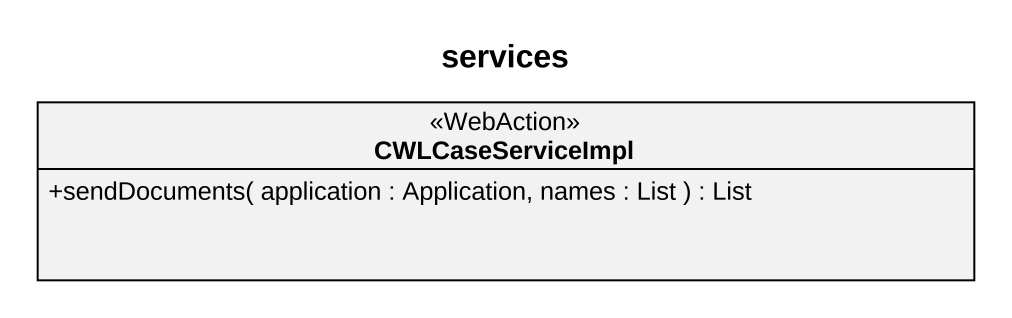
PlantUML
@startuml
title services
hide circle
hide empty members
skinparam classAttributeIconSize 0
class CWLCaseServiceImpl <<WebAction>> {
  +sendDocuments( application : Application, names : List ) : List
}
@enduml
